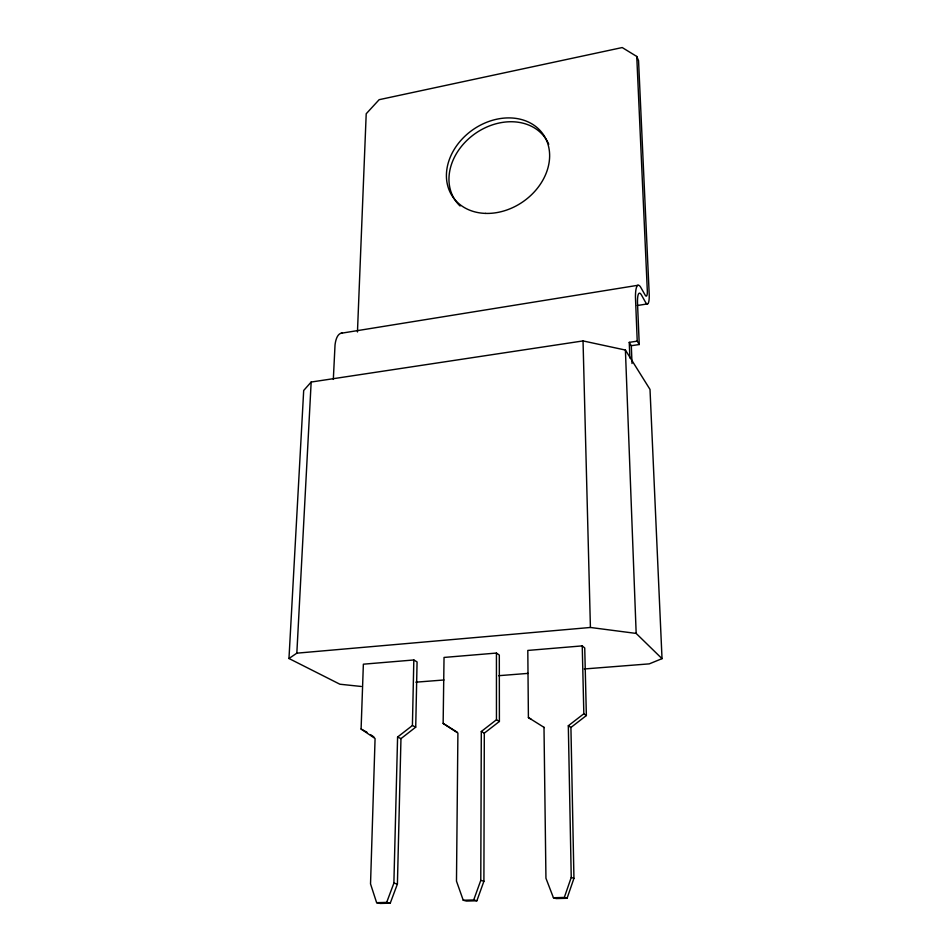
<?xml version="1.0" encoding="UTF-8"?>
<svg xmlns="http://www.w3.org/2000/svg" width="951" height="951" viewBox="0 0 951 951"><rect width="100%" height="100%" fill="white"/><g stroke="black" fill="none" stroke-linecap="round" stroke-linejoin="round"><path stroke-width="1.43" d="M483.904 881.256L484.309 733.15L499.394 721.464L499.311 655.084L496.434 653.064L444.034 657.438L443.142 723.414L457.906 733.055L456.48 881.137L463.244 900.264L466.465 901.061L476.879 900.775L483.904 881.256L480.778 880.353L481.301 731.509L496.458 719.752L496.434 653.064M415.718 727.158L417.073 661.92L413.828 659.97L363.365 664.19L361.095 729.037L375.074 738.523L370.533 883.907L376.62 902.677L380.245 903.45L390.243 903.177L397.411 884.026L400.965 738.63L415.718 727.158L412.413 725.518L397.589 737.037L393.88 883.158L386.677 902.392L376.62 902.677M412.413 725.518L413.828 659.97M357.457 331.982L366.206 113.763L379.14 99.689L622.216 47.55L636.754 56.454L638.549 60.626L649.176 293.597A18.83 3.709 81.4 0 1 645.396 302.038L641.545 295.131A19.175 3.863 81.5 0 0 637.539 303.809L639.25 344.535L631.309 345.712L629.253 342.348L637.229 341.159L639.25 344.535M333.325 379.413L335.025 344.987A25.415 9.986 80.9 0 1 342.419 333.183M361.225 686.467L339.887 684.221L288.973 658.508L296.831 653.171L311.167 382.04L583.034 340.922L625.401 350.051L650.008 389.423L662.027 658.651L649.26 663.869L584.271 668.969M288.973 658.508L303.69 390.469L311.167 382.04M543.996 727.36L545.945 878.248L553.434 897.744L564.323 897.435L571.242 877.428L568.318 725.756L583.831 713.773L582.238 645.884L527.805 650.436L528.399 717.565L544.329 727.551M553.434 897.744L556.228 898.576L567.069 898.279L573.94 878.367L570.921 727.467L586.363 715.544L584.734 647.976L582.238 645.884M463.244 900.264L473.705 899.967L480.778 880.353M341.1 333.266L638.038 285.264M637.325 305.509L647.583 303.892M296.831 653.171L590.416 627.47L636.171 633.425L662.027 658.651M415.884 682.176L443.951 679.977M498.597 675.697L528.138 673.379M386.677 902.392L390.243 903.177M393.88 883.158L397.411 884.026M473.705 899.967L476.879 900.775M564.323 897.435L567.069 898.279M571.242 877.428L573.94 878.367M361.095 729.037L366.943 732.222M397.589 737.037L400.965 738.63M443.142 723.414L457.348 732.282M481.301 731.509L484.309 733.15M496.458 719.752L499.394 721.464M528.399 717.565L531.181 719.301M568.318 725.756L570.921 727.467M370.426 734.576L373.909 736.942M583.831 713.773L586.363 715.544M636.754 56.454L647.346 291.386A10.96 2.164 81.4 0 1 645.432 295.583L640.38 286.715A27.175 5.48 81.5 0 0 635.458 297.188L637.229 341.159M631.309 345.712L632.023 363.496M629.253 342.348L629.871 357.945M625.401 350.051L636.171 633.425M583.034 340.922L590.416 627.47M460.082 206.01A54.742 43.758 -34.8 0 1 475.345 133.461A54.742 43.758 -34.8 0 1 548.763 144.302M485.545 213.404A54.968 43.865 -34.8 0 0 547.633 143.197A54.968 43.865 -34.8 0 0 460.878 140.403A54.968 43.865 -34.8 0 0 485.545 213.404"/></g></svg>
